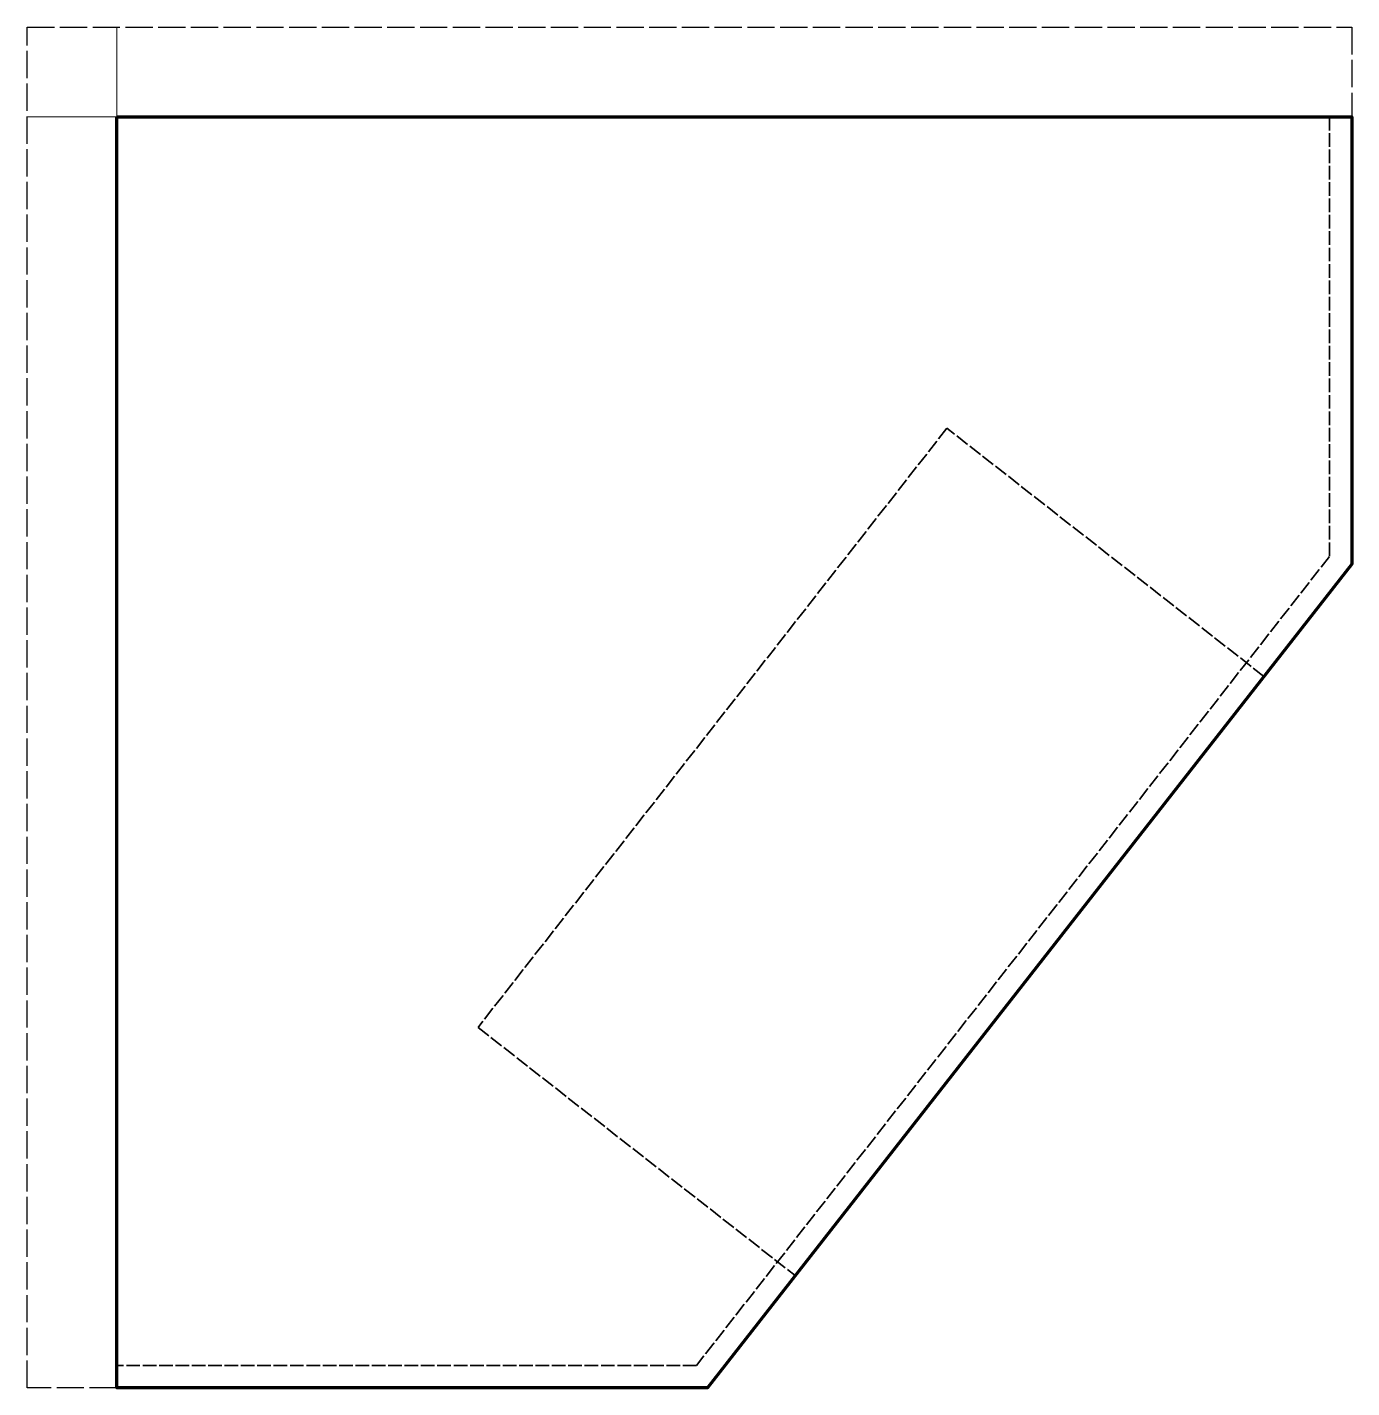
# Model space of a CAD drawing. Header units: millimetres. Extents: x -100 to 1380, y -1420 to 100.
import ezdxf

# ---------------------------------------------------------------- set-up
doc = ezdxf.new("R2010")
doc.units = ezdxf.units.MM
doc.header["$LTSCALE"] = 12
doc.linetypes.add('DASHED', pattern=[1.524, 1.27, -0.254])
doc.linetypes.add('DASHEDX2', pattern=[3.048, 2.54, -0.508])
for name, color, linetype, lineweight, true_color in [('CHM-ANCLAJE', 8, 'Continuous', 25, 0x606068), ('CHM-EJES', 1, 'Continuous', 18, 0xc0392b), ('CHM-HOGAR', 1, 'Continuous', 35, 0xc0392b), ('CHM-PERFIL', 7, 'Continuous', 70, 0x141414), ('CHM-ZOCALO', 30, 'Continuous', 35, 0x784a1e)]:
    doc.layers.add(name, color=color, linetype=linetype, lineweight=lineweight, true_color=true_color)

msp = doc.modelspace()

# ---------------------------------------------------------------- linework, layer by layer
at = {"layer": 'CHM-ANCLAJE', "linetype": 'DASHEDX2'}
msp.add_lwpolyline([(-100, 100), (1380, 100), (1380, 0), (0, 0), (0, -1420), (-100, -1420)], close=True, dxfattribs=at)
at = {"layer": 'CHM-EJES'}
for p, q in [((0, -100), (0, 100)), ((-100, 0), (100, 0))]:
    msp.add_line(p, q, dxfattribs=at)
at = {"layer": 'CHM-HOGAR', "linetype": 'DASHED'}
msp.add_lwpolyline([(758.1, -1294.7), (1281.9, -625.3), (927.6, -348), (403.7, -1017.4)], close=True, dxfattribs=at)
at = {"layer": 'CHM-PERFIL'}
msp.add_lwpolyline([(0, 0), (1380, 0), (1380, -500), (660, -1420), (0, -1420)], close=True, dxfattribs=at)
at = {"layer": 'CHM-ZOCALO', "linetype": 'DASHED'}
msp.add_lwpolyline([(0, 0), (1355, 0), (1355, -491.4), (647.8, -1395), (0, -1395)], close=True, dxfattribs=at)

doc.saveas('drawing.dxf')
